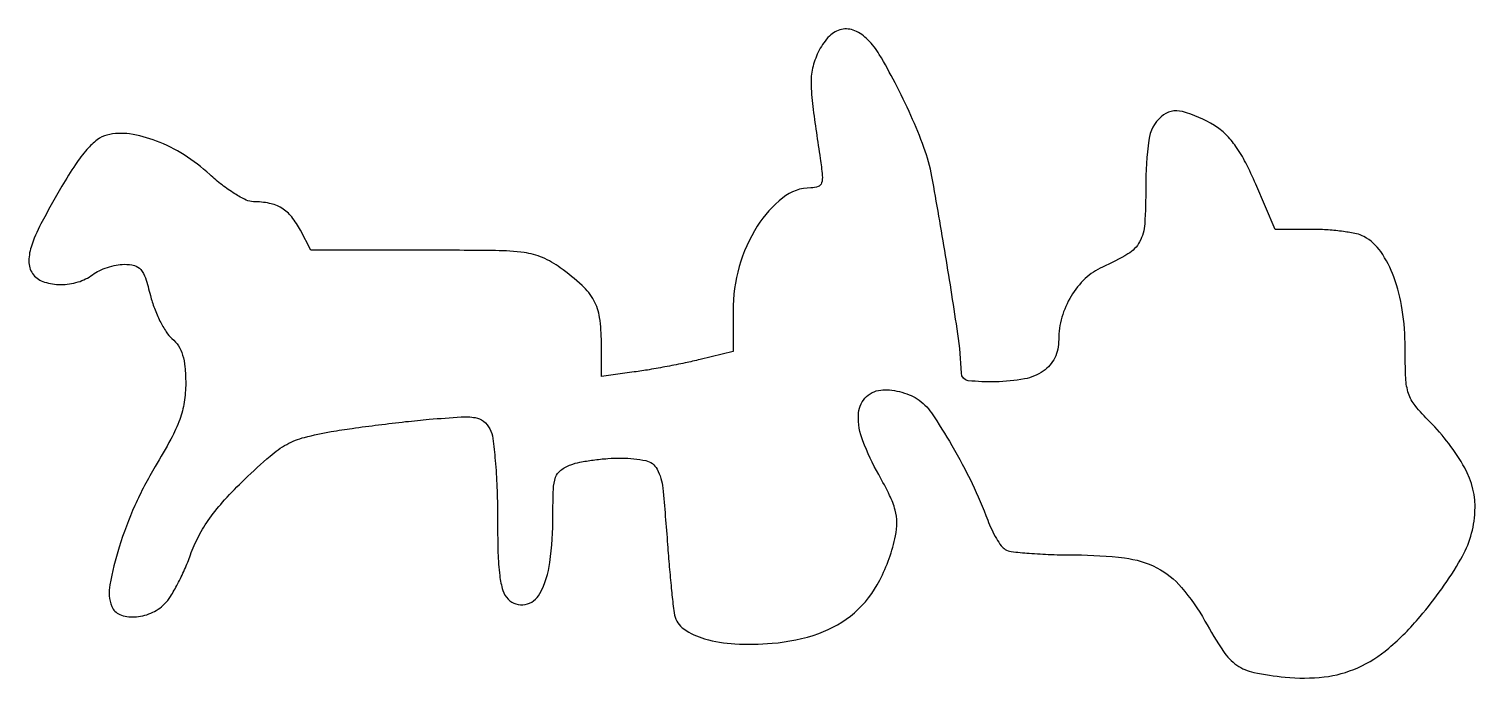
# Model space of a CAD drawing. Extents: x 0 to 209, y 0 to 94.
import ezdxf

# ---------------------------------------------------------------- set-up
doc = ezdxf.new("R2010")
doc.units = 0

msp = doc.modelspace()

# ---------------------------------------------------------------- linework, layer by layer
msp.add_lwpolyline([(114.434986, 90.874276, 0.055729), (113.54583, 88.553696, 0.065948), (113.258125, 86.223697, 0.03119), (113.504258, 82.773008, 0.003792), (114.573245, 75.25, -0.011465), (114.884503, 72.788965, -0.102073), (114.775478, 71.708484, -0.23347), (114.272567, 71.182237, -0.087559), (113.239894, 71, 0.169677), (109.185493, 69.583332, 0.083828), (105.496667, 65.471509, 0.072025), (102.891659, 59.640676, 0.0692), (102, 53.228888), (102, 47.378099), (97.25, 46.225576, -0.007911), (95.087335, 45.736931, -0.004719), (92.5, 45.220649, -0.004723), (89.912141, 44.75489, -0.008154), (87.75, 44.422983), (83, 43.772912), (83, 48.695327, 0.035493), (82.744728, 52.28691, 0.09071), (81.92029, 54.751309, 0.082812), (80.225908, 56.894367, 0.026214), (77.05572, 59.47969, 0.056259), (74.503917, 60.938422, 0.07007), (71.871729, 61.658406, 0.029129), (67.71641, 61.944937, 0.002651), (57.3314, 62), (41.05136, 62), (39.562665, 64.878819, 0.05007), (38.30222, 66.81402, 0.087079), (36.865077, 68.073767, 0.086955), (35.083369, 68.770002, 0.049804), (32.780043, 69, -0.11415), (31.71703, 69.245891, -0.025434), (30.075112, 70.154617, -0.025141), (28.242878, 71.426004, -0.021958), (26.459453, 72.93061, 0.044956), (22.782484, 75.754169, 0.049682), (18.777049, 77.767313, 0.054947), (14.902761, 78.784118, 0.098512), (11.629774, 78.621927, 0.104481), (10.238527, 77.942811, 0.046764), (8.749448, 76.539438, 0.033906), (7.086316, 74.368751, 0.014185), (5.135592, 71.240782, 0.009913), (2.099228, 65.80517, 0.044945), (0.687979, 62.465119, 0.087822), (0.377718, 60.176515, 0.16453), (1.039826, 58.452012, 0.145458), (2.605893, 57.405297, 0.075692), (4.949957, 57.052952, 0.070881), (7.469833, 57.416862, 0.090902), (9.55887, 58.468197, -0.051861), (10.493109, 59.033211, -0.030837), (11.702733, 59.514453, -0.030607), (12.981922, 59.848993, -0.04566), (14.131285, 59.968197, -0.066686), (15.587374, 59.791012, -0.155891), (16.504688, 59.211346, -0.096403), (17.175545, 57.999912, -0.016713), (17.902782, 55.471806, 0.028473), (18.484823, 53.613973, 0.026028), (19.289243, 51.776142, 0.026951), (20.182069, 50.211394, 0.072702), (21.021497, 49.249565, -0.073369), (21.947678, 48.185489, -0.067984), (22.556394, 46.872062, -0.052109), (22.894763, 45.150772, -0.022499), (23, 42.813228, -0.039506), (22.782602, 40.066086, -0.048123), (22.134272, 37.569912, -0.036084), (20.860423, 34.735882, -0.012047), (18.605618, 30.785469, 0.030932), (15.668514, 25.156247, 0.029452), (13.39379, 19.11608, 0.028693), (12.047346, 13.705855, 0.139126), (12.328692, 10.585825, 0.20929), (13.487656, 9.412007, 0.106694), (15.570866, 9.061789, 0.0889), (17.960433, 9.604584, 0.096473), (19.936226, 10.936226, 0.05637), (20.803516, 12.024714, 0.01819), (21.836481, 13.813121, 0.017881), (22.849612, 15.90169, 0.019142), (23.686226, 18.010955, -0.036552), (24.872147, 20.721732, -0.034125), (26.464208, 23.297068, -0.029312), (28.615991, 25.955151, -0.01649), (31.513686, 28.930922, -0.012354), (35.181545, 32.286784, -0.053251), (37.601596, 33.977845, -0.062545), (40.133793, 34.985044, -0.021258), (44.013686, 35.816611, -0.007216), (47.045425, 36.28782, -0.003751), (50.840669, 36.792723, -0.003728), (54.746301, 37.252968, -0.005672), (58.146039, 37.588929, -0.006182), (62.758807, 37.934573, -0.055178), (64.787096, 37.837512, -0.131788), (65.979402, 37.304877, -0.099629), (66.896039, 36.194252, -0.090816), (67.328429, 34.845629, -0.010359), (67.675712, 31.654717, -0.012242), (67.91926, 27.806664, -0.009681), (68, 23.63717, 0.006599), (68.069938, 18.338073, 0.025028), (68.322846, 15.035958, 0.040301), (68.77555, 12.880793, 0.125095), (69.528939, 11.613918, 0.247888), (71.974015, 10.859123, 0.226709), (74.11451, 12.427807, 0.090882), (75.560842, 16.924263, 0.032497), (76, 23.673974, -0.008926), (76.068805, 27.527675, -0.075151), (76.388826, 29.230911, -0.149955), (77.127317, 30.236494, -0.069197), (78.5651, 31.024751, -0.042528), (79.879503, 31.400319, -0.015497), (81.792068, 31.713521, -0.015236), (83.91563, 31.928427, -0.017599), (85.948468, 32, -0.053403), (89.401798, 31.630111, -0.221432), (91.029465, 30.394701, -0.097186), (91.850926, 27.661494, -0.006538), (92.547312, 19.5, 0.003172), (92.800409, 16.277838, 0.003669), (93.083495, 13.211887, 0.003284), (93.359268, 10.619455, 0.021521), (93.561879, 9.3277, 0.195777), (94.889491, 7.324494, 0.079714), (97.903028, 5.906664, 0.057869), (102.273154, 5.178707, 0.032399), (107.667399, 5.261374, 0.064054), (114.359727, 6.674032, 0.095518), (119.517384, 9.671261, 0.095839), (123.179563, 14.36253, 0.064872), (125.461901, 20.770412, 0.055483), (125.657646, 22.687479, 0.065042), (125.404606, 24.496174, 0.046609), (124.60396, 26.610111, 0.014652), (123.026978, 29.606193, -0.036476), (120.734684, 34.46417, -0.09819), (120.083257, 38.209423, -0.177231), (121.037161, 40.637339, -0.184935), (123.314635, 41.822659, -0.054017), (124.56971, 41.830452, -0.03398), (126.016649, 41.58259, -0.033886), (127.424114, 41.13897, -0.051786), (128.560514, 40.552307, -0.099225), (130.628052, 38.515775, -0.016952), (133.580968, 33.818848, -0.019096), (136.496612, 28.341518, -0.023921), (138.754224, 23.048188, 0.021718), (139.335131, 21.669371, 0.023369), (140.020843, 20.380377, 0.023736), (140.709072, 19.336965, 0.093859), (141.267521, 18.813501, 0.114153), (142.146754, 18.503886, 0.008127), (144.747037, 18.256097, 0.011111), (147.89001, 18.078233, 0.008146), (151.381966, 18.015313, -0.029833), (158.506614, 17.577504, -0.087888), (163.184291, 16.149234, -0.100321), (166.732687, 13.328501, -0.046377), (170.10713, 8.464171, 0.017343), (172.784629, 4.082206, 0.094665), (174.713651, 2.100547, 0.103902), (177.154808, 1.059712, 0.022961), (181.677414, 0.375928, 0.054613), (187.320457, 0.404, 0.076882), (192.166069, 1.732315, 0.071403), (196.637001, 4.557716, 0.04041), (201.170099, 9.104629, 0.043621), (207.054924, 17.419358, 0.120476), (209.084865, 24.248459, 0.140767), (207.598589, 30.58014, 0.068894), (202.55391, 37.24609, -0.025073), (200.453326, 39.568615, -0.091321), (199.498879, 41.303374, -0.069605), (199.095239, 43.498294, -0.01072), (199, 47.939838, 0.03711), (198.594257, 53.399084, 0.051653), (197.375127, 58.142208, 0.061439), (195.48549, 61.793916, 0.120364), (193.062475, 63.966564, 0.070491), (191.969458, 64.366348, 0.017714), (190.096828, 64.696428, 0.017731), (187.907607, 64.924025, 0.017035), (185.67826, 65), (180.225037, 65), (177.456069, 71.515132, 0.018058), (176.002582, 74.618723, 0.034773), (174.583241, 76.96724, 0.043059), (173.104429, 78.725803, 0.058055), (171.475516, 80.015132, 0.072979), (166.850608, 82.013583, 0.253922), (163.791557, 81.280659, 0.176877), (162.003224, 77.913071, 0.036439), (161.558111, 71.095272, -0.017029), (161.418021, 65.790789, -0.109333), (160.685097, 63.225163, -0.134735), (159.001946, 61.468101, -0.030887), (155.316418, 59.562158, 0.08595), (152.832535, 57.909863, 0.067325), (150.799296, 55.384609, 0.065267), (149.45798, 52.324371, 0.070802), (149, 49.106364, -0.051198), (148.857212, 47.715561, -0.062529), (148.434325, 46.478965, -0.064859), (147.735188, 45.420974, -0.061655), (146.777494, 44.556704, -0.108573), (144.074926, 43.430877, -0.038136), (139.869459, 42.999657, -0.034742), (135.955633, 43.17006, -0.372125), (134.958937, 44.25, 0.028524), (134.445529, 49.947308, 0.004334), (132.674769, 61.237573, 0.003485), (130.705077, 72.629564, 0.044158), (129.560442, 76.823509, 0.016768), (127.668507, 81.449426, 0.01442), (125.379471, 86.180835, 0.013494), (123.113076, 90.266823, 0.06308), (121.4678, 92.389343, 0.093035), (119.569912, 93.687373, 0.157921), (117.673535, 93.879695, 0.145902), (115.918113, 92.916264, 0.075604)], format="xyb", close=True)

doc.saveas('drawing.dxf')
